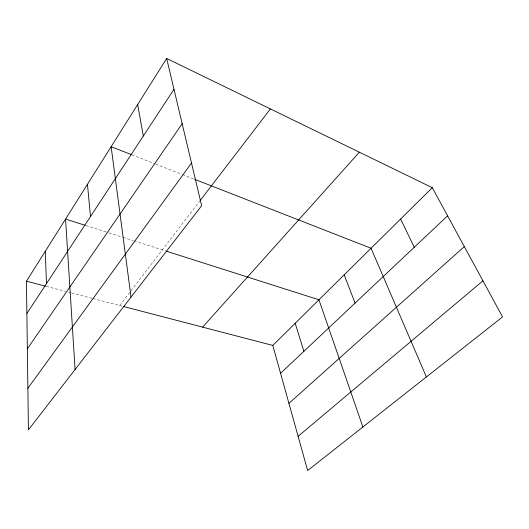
<?xml version="1.0" encoding="UTF-8"?>
<svg xmlns="http://www.w3.org/2000/svg" width="529" height="529" viewBox="0 0 529 529"><rect width="100%" height="100%" fill="white"/><g stroke="black" fill="none" stroke-linecap="round" stroke-linejoin="round"><path stroke-width="0.4" stroke-dasharray="2.65 1.98" d="M119.68 305.511L199.936 200.828M46.274 286.368L65.298 291.327M68.472 292.153L70.853 292.775M71.646 292.987L92.132 298.323M92.919 298.528L122.067 306.132M86.009 225.579L108.028 232.595M108.815 232.846L122.186 237.104M122.973 237.356L133.202 240.616M133.989 240.867L165.425 250.878M131.906 154.799L154.984 163.818M155.751 164.122L181.718 174.266M182.479 174.563L193.898 179.027"/><path stroke-width="0.79" d="M166.668 58.468L201.648 205.721L28.427 429.872L26.45 281.203L166.668 58.468L432.299 187.683L502.55 316.911L307.647 470.532L272.799 345.43L123.66 306.542M26.88 313.505L173.981 89.269M27.349 348.823L182.161 123.687M27.872 388.26L191.511 163.058M200.431 200.18L270.398 108.928M202.614 327.134L359.343 152.193M272.799 345.43L432.299 187.683M280.562 373.309L447.607 215.839M288.927 403.343L464.317 246.58M298.118 436.326L482.937 280.833M26.45 281.203L45.481 286.163M85.222 225.328L65.563 219.066L75.085 369.493M166.199 251.13L318.941 299.791L362.887 426.989M131.132 154.501L111.13 146.685L131.033 297.1M194.659 179.324L371.054 248.253L426.381 376.946M400.625 219.013L414.267 247.274M344.181 274.829L355.065 303.077M295.189 323.285L303.884 351.322M137.666 104.53L143.313 136.026M87.444 184.31L90.499 216.526M45.289 251.275L46.473 283.643"/></g></svg>
